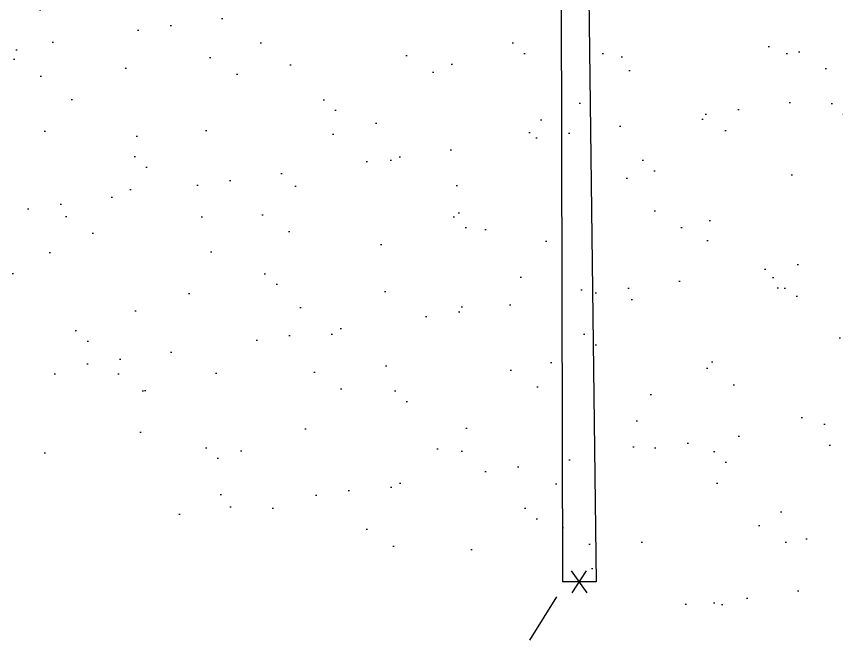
# Model space of a CAD drawing. Header units: metres. Extents: x 324293 to 653279, y 3585589 to 7191434.
# Drawn here: x 334608.55 to 334621.56, y 3600479.9 to 3600489.86 of the extents above; entities that cross this region are included whole.
import ezdxf

# ---------------------------------------------------------------- set-up
doc = ezdxf.new("R2010")
doc.units = ezdxf.units.M
for name, color, linetype in [('cahman', 80, 'Continuous'), ('masir', 25, 'Continuous'), ('Tir bargh', 10, 'Continuous')]:
    doc.layers.add(name, color=color, linetype=linetype)

# ---------------------------------------------------------------- blocks, each defined once
blk = doc.blocks.new('E')
at = {"layer": 'Tir bargh'}
for p, q in [((-0.0752, 4.497), (-0.0994, 0.0003)), ((0.0787, 4.2834), (0.0994, -0.0003)), ((0.0454, -0.0651), (-0.0454, 0.0651)), ((-0.0422, -0.0651), (0.0422, 0.0651)), ((0.0994, -0.0003), (-0.0994, 0.0003))]:
    blk.add_line(p, q, dxfattribs=at)
blk = doc.blocks.new('A$C75730A7A')
at = {"layer": 'Tir bargh'}
blk.add_blockref('E', (1.1607, 0.067), dxfattribs=at)

msp = doc.modelspace()

# ---------------------------------------------------------------- hatches: boundary and pattern name
at = {"layer": 'cahman'}
h = msp.add_hatch(dxfattribs=at)
h.set_pattern_fill('AR-SAND', color=256, angle=0.44987, style=0)
h.set_pattern_definition([(37.949870306, (28282.7474, -2517.6114), (-0.0781201379, 1.9262697745), [0, -1.52, 0, -1.7, 0, -1.625]), (7.94987031, (28282.7474, -2517.6114), (1.7475636851, 2.8359547187), [0, -0.82, 0, -1.37, 0, -0.525]), (327.949870306, (28281.5175, -2517.6211), (3.1140014368, 0.0301099917), [0, -0.5, 0, -1.8, 0, -2.35]), (317.94987031, (28281.5175, -2517.621), (2.9991427517, 0.901251527), [0, -0.25, 0, -1.18, 0, -1.35])])
edge = h.paths.add_edge_path()
edge.add_arc((334590.42169, 3600455.56419), 57.6, 43.7414517, 88.9811816)
edge.add_arc((334591.28317, 3600504.00659), 9.14995, 88.981182, 223.741452)
edge.add_arc((334626.28674, 3600537.50521), 57.6, 223.7414517, 268.9811816)
edge.add_arc((334625.42526, 3600489.06282), 9.14995, 268.981182, 403.741452)

# ---------------------------------------------------------------- linework, layer by layer
at = {"layer": 'masir'}
msp.add_line((334616.69411, 3600479.94912, 1313.25213), (334617.12152, 3600480.63906, 1313.25213), dxfattribs=at)

# ---------------------------------------------------------------- block references
at = {"color": 84, "xscale": 2.689527432725299, "yscale": 2.689527432725299, "zscale": 2.689527432725299, "rotation": 0.4498703063302869}
msp.add_blockref('A$C75730A7A', (334614.36008, 3600480.67375, 1313.25213), dxfattribs=at)

doc.saveas('drawing.dxf')
